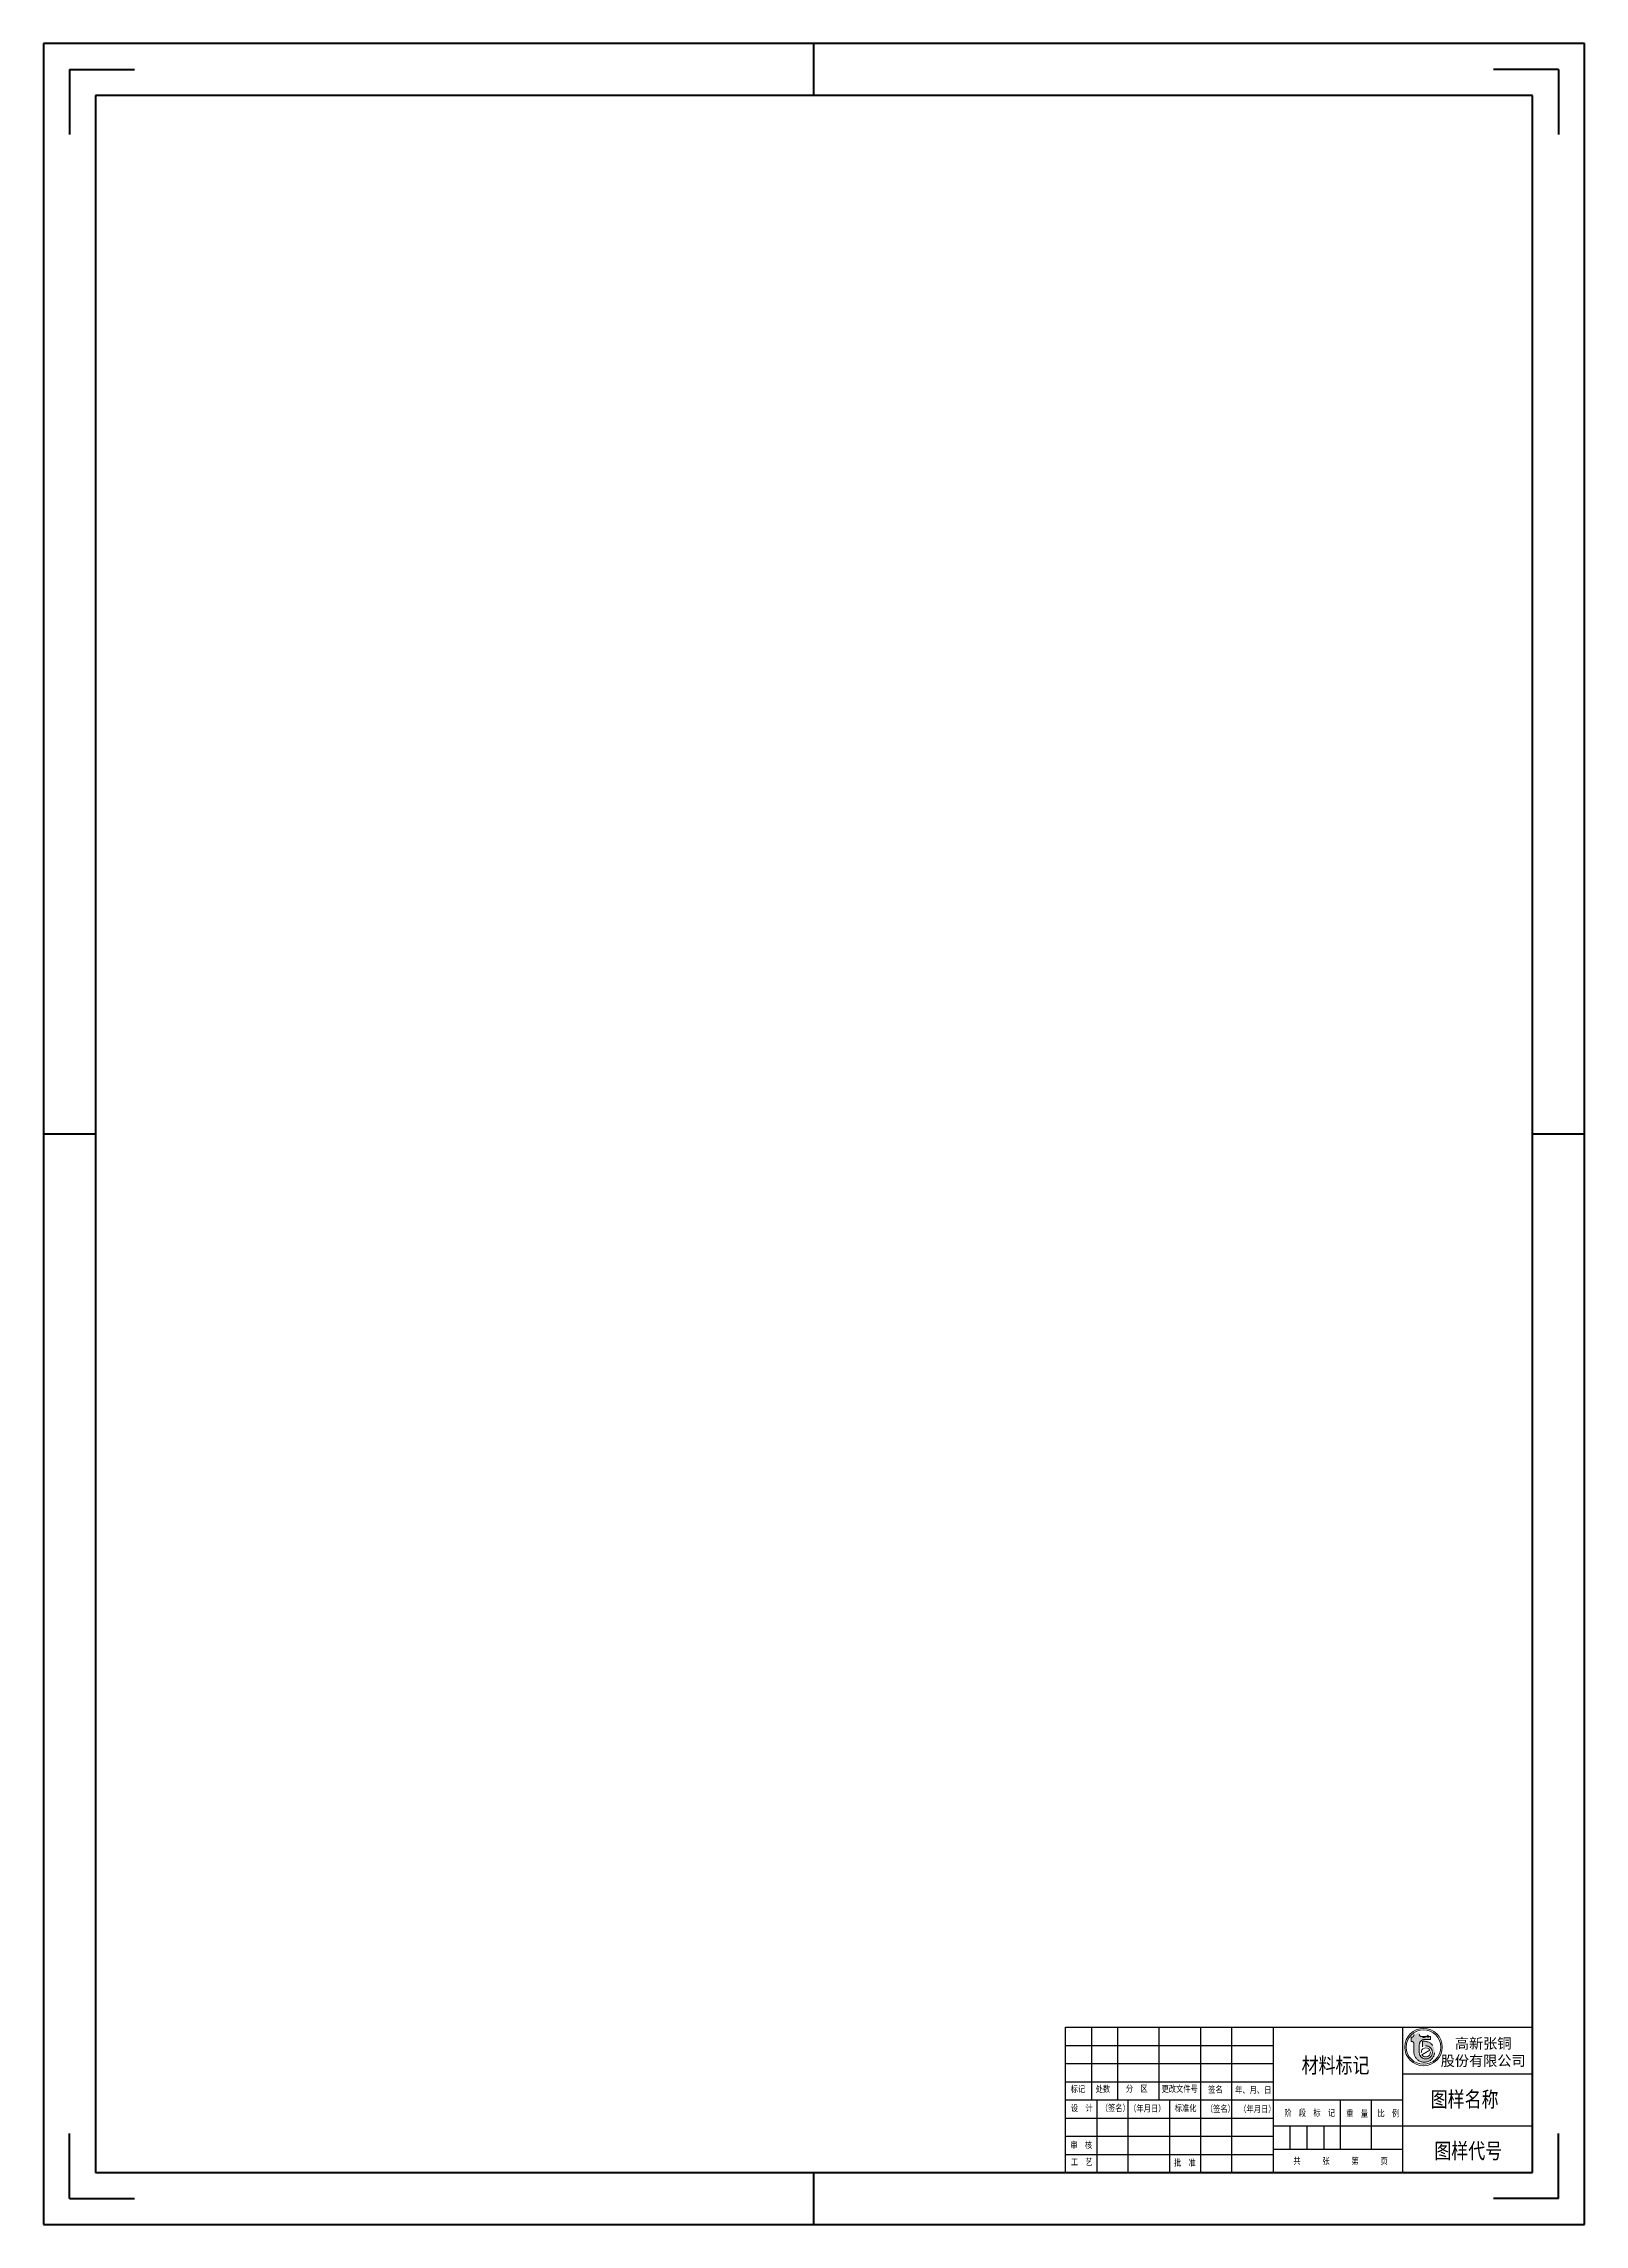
# Model space of a CAD drawing. Header units: millimetres. Extents: x 4796 to 6782, y 968 to 2931.
# Drawn here: x 6188 to 6782, y 2090 to 2931 of the extents above; entities that cross this region are included whole.
import ezdxf

# ---------------------------------------------------------------- set-up
doc = ezdxf.new("R2010")
doc.units = ezdxf.units.MM
doc.linetypes.add('ACAD_ISO02W100', pattern=[15, 12, -3])
for name, color, linetype, lineweight in [('总内框线', 7, 'Continuous', 50), ('标注层', 3, 'Continuous', 25), ('虚线层', 4, 'ACAD_ISO02W100', 25)]:
    doc.layers.add(name, color=color, linetype=linetype, lineweight=lineweight)
doc.styles.get("Standard").update_dxf_attribs({"font": 'txt', "bigfont": 'gbcbig.shx'})
doc.styles.add('陈杰（2）', font='gbenor.shx', dxfattribs={"width": 0.8, "bigfont": 'gbcbig.shx'})

msp = doc.modelspace()

# ---------------------------------------------------------------- hatches: boundary and pattern name
at = {"layer": '虚线层', "linetype": 'Continuous', "lineweight": 18}
msp.add_hatch(color=1, dxfattribs=at).paths.add_polyline_path([(6715.12, 2160.83), (6715.32, 2160.83), (6715.45, 2160.82), (6715.57, 2160.79), (6715.69, 2160.74), (6715.79, 2160.68), (6715.89, 2160.59), (6715.97, 2160.5), (6716.04, 2160.39), (6716.09, 2160.27), (6716.11, 2160.15), (6716.12, 2160.02), (6716.12, 2156.59), (6716.22, 2155.95), (6716.41, 2155.34), (6716.7, 2154.76), (6717.08, 2154.24), (6717.54, 2153.79), (6718.06, 2153.41), (6718.64, 2153.12), (6719.25, 2152.93), (6719.89, 2152.84), (6720.54, 2152.85), (6721.17, 2152.96), (6721.78, 2153.18), (6722.34, 2153.49), (6722.85, 2153.88), (6723.29, 2154.35), (6723.65, 2154.89), (6723.92, 2155.47), (6724.1, 2156.1), (6724.17, 2156.74), (6724.13, 2157.38), (6724, 2158.01), (6723.77, 2158.61), (6723.44, 2159.17), (6723.03, 2159.66), (6722.54, 2160.09), (6722, 2160.43), (6721.4, 2160.68), (6720.78, 2160.83), (6720.13, 2160.88), (6719.49, 2160.83), (6719.49, 2158.77), (6719.86, 2158.95), (6720.26, 2159.06), (6720.67, 2159.11), (6721.08, 2159.09), (6721.48, 2159), (6721.86, 2158.85), (6722.22, 2158.64), (6722.53, 2158.37), (6722.79, 2158.06), (6723.01, 2157.7), (6723.16, 2157.32), (6723.24, 2156.92), (6723.26, 2156.51), (6723.22, 2156.1), (6723.1, 2155.71), (6722.93, 2155.33), (6722.69, 2155), (6722.41, 2154.7), (6722.08, 2154.45), (6721.71, 2154.27), (6721.32, 2154.14), (6720.91, 2154.08), (6720.5, 2154.09), (6720.1, 2154.16), (6719.71, 2154.3), (6719.35, 2154.5), (6719.03, 2154.75), (6718.75, 2155.06), (6718.53, 2155.41), (6718.37, 2155.78), (6718.27, 2156.18), (6718.23, 2156.59), (6718.23, 2159.52), (6718.27, 2159.91), (6718.39, 2160.29), (6718.57, 2160.64), (6718.82, 2160.95), (6719.13, 2161.2), (6719.48, 2161.38), (6719.85, 2161.5), (6720.25, 2161.53), (6722.54, 2161.53), (6722.54, 2162.74), (6719.04, 2162.74), (6718.91, 2162.75), (6718.79, 2162.78), (6718.67, 2162.83), (6718.57, 2162.9), (6718.47, 2162.98), (6718.39, 2163.07), (6718.32, 2163.18), (6718.27, 2163.3), (6718.24, 2163.42), (6718.23, 2163.55), (6718.23, 2164.55), (6717.13, 2163.81), (6716.12, 2163.55), (6716.12, 2163.25), (6716.11, 2163.12), (6716.09, 2163), (6716.04, 2162.88), (6715.97, 2162.77), (6715.89, 2162.68), (6715.79, 2162.59), (6715.69, 2162.53), (6715.57, 2162.48), (6715.45, 2162.45), (6715.32, 2162.44), (6715.12, 2162.44)])

# ---------------------------------------------------------------- linework, layer by layer
for p, q in [((6581.87, 2166.27), (6761.87, 2166.27)), ((6581.87, 2110.27), (6581.87, 2166.27)), ((6591.87, 2166.27), (6591.87, 2138.27)), ((6601.87, 2166.27), (6601.87, 2138.27)), ((6617.87, 2166.27), (6617.87, 2138.27)), ((6633.87, 2166.27), (6633.87, 2138.27)), ((6645.87, 2166.27), (6645.87, 2110.27)), ((6661.87, 2166.27), (6661.87, 2110.27)), ((6711.87, 2110.27), (6711.87, 2166.27)), ((6761.87, 2166.27), (6761.87, 2110.27)), ((6581.87, 2159.27), (6661.87, 2159.27)), ((6581.87, 2152.27), (6661.87, 2152.27)), ((6581.87, 2145.27), (6661.87, 2145.27)), ((6711.87, 2148.27), (6761.87, 2148.27)), ((6581.87, 2138.27), (6711.87, 2138.27)), ((6593.87, 2138.27), (6593.87, 2110.27)), ((6605.87, 2138.27), (6605.87, 2110.27)), ((6621.87, 2138.27), (6621.87, 2110.27)), ((6633.87, 2138.27), (6633.87, 2110.27)), ((6687.87, 2119.27), (6687.87, 2138.27)), ((6699.87, 2119.27), (6699.87, 2138.27)), ((6581.87, 2131.27), (6661.87, 2131.27)), ((6661.87, 2128.27), (6711.87, 2128.27)), ((6668.37, 2128.27), (6668.37, 2119.27)), ((6674.87, 2128.27), (6674.87, 2119.27)), ((6681.37, 2128.27), (6681.37, 2119.27)), ((6711.87, 2128.27), (6761.87, 2128.27)), ((6581.87, 2124.27), (6661.87, 2124.27)), ((6581.87, 2117.27), (6661.87, 2117.27)), ((6661.87, 2119.27), (6711.87, 2119.27)), ((6761.87, 2110.27), (6581.87, 2110.27))]:
    msp.add_line(p, q)
at = {"layer": '总内框线'}
for p, q in [((6781.87, 2931.27), (6187.87, 2931.27)), ((6187.87, 2931.27), (6187.87, 2090.27)), ((6484.87, 2911.27), (6484.87, 2931.27)), ((6781.87, 2090.27), (6781.87, 2931.27)), ((6197.87, 2921.27), (6197.87, 2896.27)), ((6197.87, 2921.27), (6222.87, 2921.27)), ((6771.87, 2921.27), (6746.87, 2921.27)), ((6771.87, 2921.27), (6771.87, 2896.27)), ((6761.87, 2911.27), (6207.87, 2911.27)), ((6207.87, 2911.27), (6207.87, 2110.27)), ((6761.87, 2110.27), (6761.87, 2911.27)), ((6187.87, 2510.77), (6207.87, 2510.77)), ((6761.87, 2510.77), (6781.87, 2510.77)), ((6197.87, 2100.27), (6197.87, 2125.27)), ((6771.87, 2100.27), (6771.87, 2125.27)), ((6207.87, 2110.27), (6761.87, 2110.27)), ((6484.87, 2090.27), (6484.87, 2110.27)), ((6197.87, 2100.27), (6222.87, 2100.27)), ((6771.87, 2100.27), (6746.87, 2100.27)), ((6187.87, 2090.27), (6781.87, 2090.27))]:
    msp.add_line(p, q, dxfattribs=at)
at = {"layer": '虚线层', "color": 1, "lineweight": 18}
for p, q in [((6715.12, 2162.44), (6715.12, 2160.83)), ((6715.32, 2162.44), (6715.12, 2162.44)), ((6716.12, 2163.25), (6716.12, 2163.55)), ((6722.54, 2162.74), (6719.04, 2162.74)), ((6722.54, 2161.53), (6720.25, 2161.53)), ((6721.68, 2162.26), (6721.68, 2163.27)), ((6722.54, 2161.53), (6722.54, 2162.74)), ((6715.32, 2160.83), (6715.12, 2160.83)), ((6716.12, 2156.59), (6716.12, 2160.02)), ((6718.23, 2156.59), (6718.23, 2159.52)), ((6719.49, 2160.83), (6719.49, 2158.77))]:
    msp.add_line(p, q, dxfattribs=at)
at = {"layer": '虚线层', "color": 1, "linetype": 'Continuous', "lineweight": 18}
msp.add_line((6719.22, 2155.71), (6722.27, 2157.47), dxfattribs=at)
for radius in [7.2, 6.64]:
    msp.add_circle((6719.86, 2158.64), radius, dxfattribs=at)
at = {"layer": '虚线层', "color": 1, "lineweight": 18}
for centre, radius, start, end in [((6715.32, 2163.25), 0.805, 270, 0), ((6719.04, 2163.55), 0.805, 180, 270), ((6720.25, 2159.52), 2.01, 90, 180), ((6715.32, 2160.02), 0.805, 0, 90), ((6720.14, 2156.86), 4.03, 183.78381, 99.29956), ((6720.75, 2156.59), 2.52, 180, 120)]:
    msp.add_arc(centre, radius, start, end, dxfattribs=at)
at = {"layer": '虚线层', "color": 1, "linetype": 'Continuous', "lineweight": 18}
for start, end in [(30, 187.49188), (210, 7.49188)]:
    msp.add_arc((6720.75, 2156.59), 1.76, start, end, dxfattribs=at)
at = {"layer": '虚线层', "color": 1, "lineweight": 18}
msp.add_spline([(6721.68, 2163.27), (6720.58, 2162.53), (6719.58, 2162.26)], degree=3, dxfattribs=at)

# ---------------------------------------------------------------- texts
at = {"width": 93.0193, "attachment_point": 1, "style": '陈杰（2）'}
for s, insert, char_height in [('{\\fSimSun|b0|i0|c134|p2;材料标记}', (6672.84, 2154.63), 6), ('{\\fSimSun|b0|i0|c134|p2;标记}', (6583.83, 2143.71), 2.5), ('{\\fSimSun|b0|i0|c134|p2;设\u3000计}', (6583.89, 2136.37), 2.5), ('{\\fSimSun|b0|i0|c134|p2;处数}', (6593.45, 2143.72), 2.5), ('{\\fSimSun|b0|i0|c134|p2;（签名）}', (6595.43, 2136.37), 2.5), ('{\\fSimSun|b0|i0|c134|p2;分\u3000区}', (6605.11, 2143.84), 2.5), ('{\\fSimSun|b0|i0|c134|p2;\u3000（年月日）}', (6603.56, 2136.25), 2.5), ('{\\fSimSun|b0|i0|c134|p2;更改文件号}', (6618.85, 2143.79), 2.5), ('{\\fSimSun|b0|i0|c134|p2;标准化}', (6623.96, 2136.35), 2.5), ('{\\fSimSun|b0|i0|c134|p2;签名}', (6636.83, 2143.53), 2.5), ('{\\fSimSun|b0|i0|c134|p2;（签名）}', (6635.93, 2136.1), 2.5), ('{\\fSimSun|b0|i0|c134|p2;年、月、日}', (6647.23, 2143.34), 2.5), ('{\\fSimSun|b0|i0|c134|p2;（年月日）}', (6648.8, 2136), 2.5), ('{\\fSimSun|b0|i0|c134|p2;图样名称}', (6722.61, 2141.5), 6), ('{\\fSimSun|b0|i0|c134|p2;阶\u3000段\u3000标\u3000记}', (6666.18, 2134.52), 2.5), ('{\\fSimSun|b0|i0|c134|p2;重\u3000量}', (6690.06, 2134.29), 2.5), ('{\\fSimSun|b0|i0|c134|p2;比\u3000例}', (6702.11, 2134.36), 2.5), ('{\\fSimSun|b0|i0|c134|p2;审\u3000核}', (6583.69, 2122.1), 2.5), ('{\\fSimSun|b0|i0|c134|p2;图样代号}', (6724.01, 2121.62), 6), ('{\\fSimSun|b0|i0|c134|p2;工\u3000艺}', (6583.89, 2115.61), 2.5), ('{\\fSimSun|b0|i0|c134|p2;批\u3000准}', (6623.66, 2115.29), 2.5), ('{\\fSimSun|b0|i0|c134|p2;共\u3000\u3000\u3000张\u3000\u3000\u3000第\u3000\u3000\u3000页}', (6669.67, 2115.99), 2.5)]:
    msp.add_mtext(s, dxfattribs=dict(at, insert=insert, char_height=char_height))
at = {"layer": '标注层', "insert": (6742.86, 2156.49), "char_height": 4, "attachment_point": 5, "rotation": 0.03095}
msp.add_mtext('{\\fKaiTi_GB2312|b0|i0|c134|p49;高新张铜\\P股份有限公司}', dxfattribs=at)

doc.saveas('drawing.dxf')
